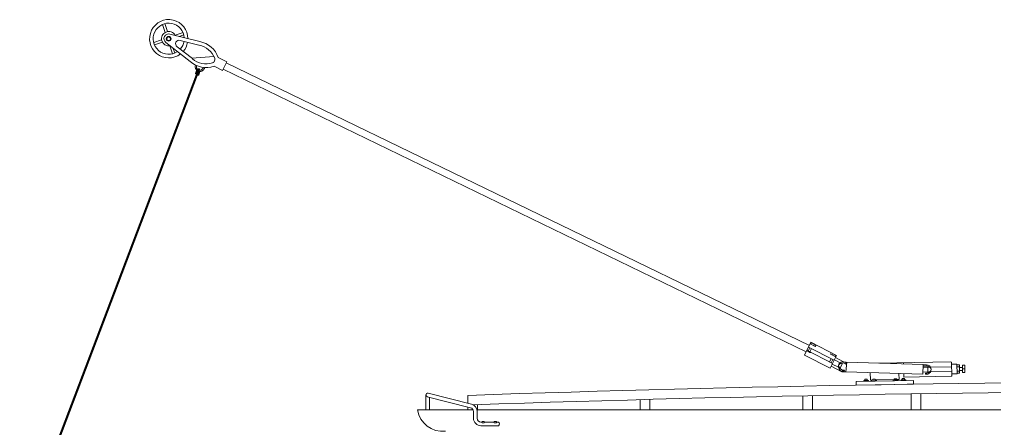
# Model space of a CAD drawing. Header units: inches. Extents: x 0 to 22, y 0 to 17.
# Drawn here: x 5.472 to 9.696, y 6.979 to 8.749 of the extents above; entities that cross this region are included whole.
import ezdxf

# ---------------------------------------------------------------- set-up
doc = ezdxf.new("R2010")
doc.units = ezdxf.units.IN
doc.header["$LTSCALE"] = 100
doc.header["$MEASUREMENT"] = 0
for name, color, linetype, lineweight in [('CLERESTORY', 7, 'Continuous', 0), ('ROOFSTEP', 7, 'Continuous', 0), ('TROLLEYPOLE', 7, 'Continuous', 0), ('TROLLEYPOLEROPE', 7, 'Continuous', 0)]:
    doc.layers.add(name, color=color, linetype=linetype, lineweight=lineweight)

msp = doc.modelspace()

# ---------------------------------------------------------------- linework, layer by layer
at = {"layer": 'CLERESTORY', "color": 7, "linetype": 'Continuous'}
for p, q in [((7.4146, 7.08816), (7.4146, 7.12254)), ((8.1611, 7.0595), (8.1611, 7.10395)), ((8.2027, 7.0595), (8.2027, 7.10507)), ((8.8657, 7.0595), (8.8657, 7.12076)), ((8.9073, 7.0595), (8.9073, 7.1216)), ((9.3354, 7.0595), (9.3354, 7.12931)), ((9.377, 7.0595), (9.377, 7.12997)), ((7.4146, 7.0595), (7.4146, 7.07206)), ((7.4562, 7.0595), (7.4562, 7.08234))]:
    msp.add_line(p, q, dxfattribs=at)
at = {"layer": 'CLERESTORY'}
for p, q in [((7.1964, 7.0595), (7.43775, 7.0595)), ((7.45406, 7.0595), (14.8036, 7.0595))]:
    msp.add_line(p, q, dxfattribs=at)
at = {"layer": 'CLERESTORY', "linetype": 'Continuous'}
for centre, radius, start, end in [((10.98767, -96.54252), 103.72662, 88.0147981, 91.9740561), ((10.98767, -96.54216), 103.68466, 88.0139935, 91.9625119), ((7.30658, 7.07859), 0.11182, -170.16843, -84.4409)]:
    msp.add_arc(centre, radius, start, end, dxfattribs=at)
at = {"layer": 'ROOFSTEP', "color": 7, "linetype": 'Continuous'}
for p, q in [((7.23331, 7.0595), (7.23331, 7.12446)), ((7.24891, 7.0595), (7.24891, 7.11442)), ((7.43917, 7.02372), (7.43917, 7.05274)), ((7.45477, 7.02372), (7.45477, 7.05273))]:
    msp.add_line(p, q, dxfattribs=at)
at = {"layer": 'ROOFSTEP', "linetype": 'Continuous'}
for p, q in [((7.23917, 7.11691), (7.42654, 7.06901)), ((7.24314, 7.13199), (7.4304, 7.08412))]:
    msp.add_line(p, q, dxfattribs=at)
at = {"layer": 'ROOFSTEP'}
for p, q in [((7.47157, 7.00692), (7.47489, 7.00692)), ((7.47157, 6.99132), (7.54688, 6.99132)), ((7.48753, 7.00692), (7.52713, 7.00692)), ((7.53977, 7.00692), (7.54688, 7.00692))]:
    msp.add_line(p, q, dxfattribs=at)
at = {"layer": 'ROOFSTEP', "color": 7, "linetype": 'Continuous'}
msp.add_arc((7.24111, 7.12446), 0.0078, 74.92866, 256.84016, dxfattribs=at)
at = {"layer": 'ROOFSTEP', "linetype": 'Continuous'}
for centre, radius, start, end in [((7.42237, 7.05274), 0.0168, 0, 75.66032), ((7.42237, 7.05273), 0.0324, 0, 75.66032), ((7.47157, 7.02372), 0.0324, 180, 270), ((7.47157, 7.02372), 0.0168, 180, 270)]:
    msp.add_arc(centre, radius, start, end, dxfattribs=at)
at = {"layer": 'ROOFSTEP'}
msp.add_arc((7.54201, 6.99912), 0.00919, -58.05956, 58.05956, dxfattribs=at)
at = {"layer": 'ROOFSTEP', "linetype": 'Continuous'}
for centre in [(7.48121, 7.00657), (7.53345, 7.00657)]:
    msp.add_ellipse(centre, major_axis=(0.00635, 0), ratio=0.5545056, dxfattribs=at)
at = {"layer": 'TROLLEYPOLE', "linetype": 'Continuous'}
for p, q in [((6.09209, 8.72734), (6.104, 8.69282)), ((6.1019, 8.73076), (6.11381, 8.69621)), ((6.05384, 8.64852), (6.08819, 8.66037)), ((6.12387, 8.68565), (6.25369, 8.65301)), ((6.14626, 8.6804), (6.18107, 8.69241)), ((6.16404, 8.67555), (6.18446, 8.68259)), ((6.05722, 8.63871), (6.09158, 8.65056)), ((6.10609, 8.64915), (6.21182, 8.56706)), ((6.12403, 8.63475), (6.13596, 8.60015)), ((6.13881, 8.62375), (6.14579, 8.6035)), ((6.1548, 8.63105), (6.22137, 8.57936)), ((6.16815, 8.65846), (6.24989, 8.63791)), ((6.31377, 8.58825), (6.21967, 8.5808)), ((6.37072, 8.56593), (6.33338, 8.58412)), ((6.35254, 8.52859), (6.3152, 8.54678)), ((6.37072, 8.56593), (6.35254, 8.52859)), ((8.88003, 7.31061), (6.35481, 8.53326)), ((8.89419, 7.33839), (6.36845, 8.56126)), ((8.90118, 7.35209), (8.87288, 7.29659)), ((8.90291, 7.34977), (8.89995, 7.34397)), ((9.01218, 7.2955), (8.90118, 7.35209)), ((8.91678, 7.3427), (8.90291, 7.34977)), ((8.9945, 7.26081), (8.88349, 7.3174)), ((8.89635, 7.32833), (8.88927, 7.31445)), ((9.00157, 7.27469), (8.89057, 7.33128)), ((8.90329, 7.32479), (8.89621, 7.31092)), ((8.91983, 7.33384), (8.89764, 7.34515)), ((8.91678, 7.3427), (8.91383, 7.3369)), ((8.92337, 7.34078), (8.91983, 7.33384)), ((8.98389, 7.24), (8.87288, 7.29659)), ((8.98885, 7.28117), (8.98178, 7.26729)), ((9.01218, 7.2955), (8.98389, 7.24)), ((8.98941, 7.30711), (8.98587, 7.30017)), ((9.00865, 7.28856), (8.98587, 7.30017)), ((8.99579, 7.27763), (8.98872, 7.26376)), ((8.99541, 7.30261), (8.99246, 7.29682)), ((9.00929, 7.29554), (8.99541, 7.30261)), ((9.02789, 7.26377), (9.00259, 7.27667)), ((9.00929, 7.29554), (9.00633, 7.28974)), ((9.00718, 7.28569), (9.04178, 7.26805)), ((9.05295, 7.22452), (9.05585, 7.26596)), ((9.38722, 7.25573), (9.05585, 7.26596)), ((9.5076, 7.26735), (9.19573, 7.26164)), ((9.03545, 7.22478), (8.98837, 7.24879)), ((9.02012, 7.24442), (8.99315, 7.25817)), ((9.03644, 7.25941), (9.03322, 7.26105)), ((9.05057, 7.25928), (9.05514, 7.25594)), ((9.38594, 7.21422), (9.0526, 7.22449)), ((9.30256, 7.2636), (9.30266, 7.25834)), ((9.38594, 7.21422), (9.38722, 7.25573)), ((9.41131, 7.24481), (9.38639, 7.24436)), ((9.41169, 7.22405), (9.38677, 7.2236)), ((9.40049, 7.25013), (9.38706, 7.25054)), ((9.40225, 7.25527), (9.38722, 7.25573)), ((9.40737, 7.22397), (9.40699, 7.24474)), ((9.51058, 7.24663), (9.41841, 7.24494)), ((9.51096, 7.22587), (9.41906, 7.22419)), ((9.51129, 7.2077), (9.51024, 7.2648)), ((9.53375, 7.25743), (9.51039, 7.257)), ((9.53451, 7.2159), (9.53375, 7.25743)), ((9.54418, 7.25483), (9.5338, 7.25464)), ((9.54434, 7.24584), (9.53396, 7.24565)), ((9.54467, 7.22786), (9.53429, 7.22767)), ((9.54484, 7.21887), (9.54418, 7.25483)), ((9.55737, 7.24358), (9.54439, 7.24334)), ((9.5576, 7.2306), (9.54463, 7.23037)), ((9.56758, 7.25285), (9.5572, 7.25266)), ((9.55777, 7.22152), (9.5572, 7.25266)), ((9.56787, 7.23728), (9.55748, 7.23709)), ((9.56787, 7.23728), (9.55748, 7.23709)), ((9.56815, 7.22171), (9.56758, 7.25285)), ((9.09663, 7.16679), (9.09635, 7.18236)), ((9.12964, 7.18686), (9.12971, 7.18297)), ((9.13481, 7.18696), (9.13472, 7.19215)), ((9.14519, 7.18715), (9.1451, 7.19234)), ((9.15041, 7.18724), (9.15048, 7.18335)), ((9.15824, 7.22124), (9.15884, 7.18869)), ((9.16384, 7.18749), (9.16391, 7.18359)), ((9.169, 7.18758), (9.16891, 7.19277)), ((9.17939, 7.18777), (9.17929, 7.19296)), ((9.1846, 7.18787), (9.18467, 7.18397)), ((9.25719, 7.1892), (9.25726, 7.1853)), ((9.2624, 7.18929), (9.26231, 7.19448)), ((9.27279, 7.18948), (9.27269, 7.19467)), ((9.27795, 7.18957), (9.27802, 7.18568)), ((9.28226, 7.21741), (9.28274, 7.19096)), ((9.29138, 7.18982), (9.29145, 7.18593)), ((9.2966, 7.18992), (9.2965, 7.19511)), ((9.30342, 7.21676), (9.3037, 7.20131)), ((9.50874, 7.20506), (9.3037, 7.20131)), ((9.30698, 7.19011), (9.30688, 7.1953)), ((9.31215, 7.1902), (9.31222, 7.18631)), ((9.34579, 7.17134), (9.34551, 7.18692)), ((9.53451, 7.2159), (9.51115, 7.21547)), ((9.54484, 7.21887), (9.53445, 7.21868)), ((9.56815, 7.22171), (9.55777, 7.22152))]:
    msp.add_line(p, q, dxfattribs=at)
at = {"layer": 'TROLLEYPOLE', "color": 7, "linetype": 'Continuous'}
for p, q in [((9.03644, 7.25941), (9.02829, 7.24067)), ((9.03545, 7.22478), (9.05297, 7.22478))]:
    msp.add_line(p, q, dxfattribs=at)
at = {"layer": 'TROLLEYPOLE'}
for p, q in [((9.09635, 7.18236), (9.34551, 7.18692)), ((9.15041, 7.18724), (9.12964, 7.18686)), ((9.1451, 7.19234), (9.13472, 7.19215)), ((9.15884, 7.18869), (9.16898, 7.18888)), ((9.1846, 7.18787), (9.16384, 7.18749)), ((9.17929, 7.19296), (9.16891, 7.19277)), ((9.17936, 7.18907), (9.26238, 7.19059)), ((9.25719, 7.1892), (9.27795, 7.18957)), ((9.26231, 7.19448), (9.27269, 7.19467)), ((9.27276, 7.19078), (9.28274, 7.19096)), ((9.29138, 7.18982), (9.31215, 7.1902)), ((9.2965, 7.19511), (9.30688, 7.1953)), ((9.09663, 7.16679), (9.34579, 7.17134))]:
    msp.add_line(p, q, dxfattribs=at)
at = {"layer": 'TROLLEYPOLE', "linetype": 'Continuous'}
for radius in [0.01038, 0.00779]:
    msp.add_circle((6.11892, 8.66548), radius, dxfattribs=at)
for centre, radius, start, end in [((6.11916, 8.66551), 0.08307, 0.30139, 307.57075), ((6.11916, 8.66551), 0.06749, 3.72774, 304.09687), ((6.11892, 8.66548), 0.03115, 27.69859, 280.36387), ((6.11892, 8.66548), 0.02077, 75.47665, 232.58369), ((6.16435, 8.64335), 0.01558, 75.88867, 232.17167), ((6.11916, 8.66551), 0.06749, -42.38753, -9.77705), ((6.11916, 8.66551), 0.08307, -41.53135, -10.59087), ((6.23329, 8.54874), 0.09068, 20.96973, 78.93388), ((6.23329, 8.54874), 0.10625, 19.51605, 78.93388), ((6.28135, 8.6474), 0.09068, -130.87354, -72.90939), ((6.30342, 8.57561), 0.01558, -72.90939, 20.96973), ((6.28135, 8.6474), 0.10625, -130.87354, -71.45571), ((6.25427, 8.54482), 0.02077, 160.04126, 242.15157), ((6.25427, 8.54482), 0.01558, 161.59593, 239.78668), ((6.25427, 8.54482), 0.02077, -103.46386, -9.61804), ((6.25427, 8.54482), 0.01558, -100.99418, -11.17271), ((8.90233, 7.33149), 0.02352, -143.2041, -90.8196), ((9.04061, 7.24737), 0.02072, 43.88404, 188.07209), ((9.50765, 7.26475), 0.0026, 1.0482, 91.0482), ((9.04066, 7.24747), 0.02077, -171.57039, -82.01853), ((9.0314, 7.25058), 0.01038, 60.44808, 252.58076), ((9.04066, 7.24747), 0.01558, -157.71873, -81.37081), ((9.04059, 7.24733), 0.01558, 50.12217, 119.72666), ((9.04338, 7.2295), 0.00261, -86.41797, 96.02648), ((9.40075, 7.23456), 0.02077, -93.51931, -10.95533), ((9.40075, 7.23456), 0.01558, -94.10447, -41.66038), ((9.40075, 7.23456), 0.01558, 41.23729, 90.96453), ((9.40075, 7.23456), 0.02077, 9.97567, 85.87184), ((9.4115, 7.23443), 0.01038, -88.9518, 91.0482), ((9.39944, 7.21645), 0.0026, 88.23534, 268.23534), ((9.50869, 7.20765), 0.0026, -88.9518, 1.0482)]:
    msp.add_arc(centre, radius, start, end, dxfattribs=at)
at = {"layer": 'TROLLEYPOLEROPE', "color": 7, "linetype": 'Continuous'}
for p, q in [((6.24738, 8.53386), (6.24455, 8.52641)), ((6.24512, 8.53221), (6.24833, 8.53507)), ((6.24939, 8.5355), (6.24568, 8.52571)), ((6.25073, 8.53536), (6.2468, 8.52502)), ((6.25182, 8.53457), (6.24793, 8.52433)), ((6.23892, 8.5116), (5.47248, 6.49495)), ((6.24006, 8.51095), (5.4737, 6.49449)), ((6.2412, 8.51027), (5.47491, 6.49403)), ((6.24233, 8.50959), (5.47613, 6.49356)), ((6.24346, 8.50891), (5.47734, 6.4931)), ((6.235, 8.51551), (6.24776, 8.50767)), ((6.23538, 8.51681), (6.2488, 8.50856)), ((6.23609, 8.51334), (6.24514, 8.5079)), ((6.23635, 8.51773), (6.24924, 8.50982)), ((6.23688, 8.52046), (6.24974, 8.51257)), ((6.23726, 8.52175), (6.25073, 8.51348)), ((6.23801, 8.51824), (6.2473, 8.51254)), ((6.23824, 8.52268), (6.25112, 8.51477)), ((6.23874, 8.5254), (6.2516, 8.5175)), ((6.23912, 8.52669), (6.25259, 8.51842)), ((6.23957, 8.52723), (6.24118, 8.5287)), ((6.2401, 8.52761), (6.25298, 8.5197)), ((6.24027, 8.52296), (6.24959, 8.51724)), ((6.24281, 8.52747), (6.25143, 8.52218)), ((6.25224, 8.53201), (6.24906, 8.52364))]:
    msp.add_line(p, q, dxfattribs=at)
for centre, start, end in [((6.24981, 8.53293), -20.8095, 159.1905), ((6.2376, 8.51545), 53.80519, 242.48892), ((6.23947, 8.52039), 57.63909, 241.27727), ((6.24134, 8.52533), 55.94649, 245.80864), ((6.24665, 8.51002), -125.43479, 75.48806), ((6.24852, 8.51486), -114.71614, 65.82657), ((6.25038, 8.5198), -114.2751, 66.23711)]:
    msp.add_arc(centre, 0.0026, start, end, dxfattribs=at)

doc.saveas('drawing.dxf')
